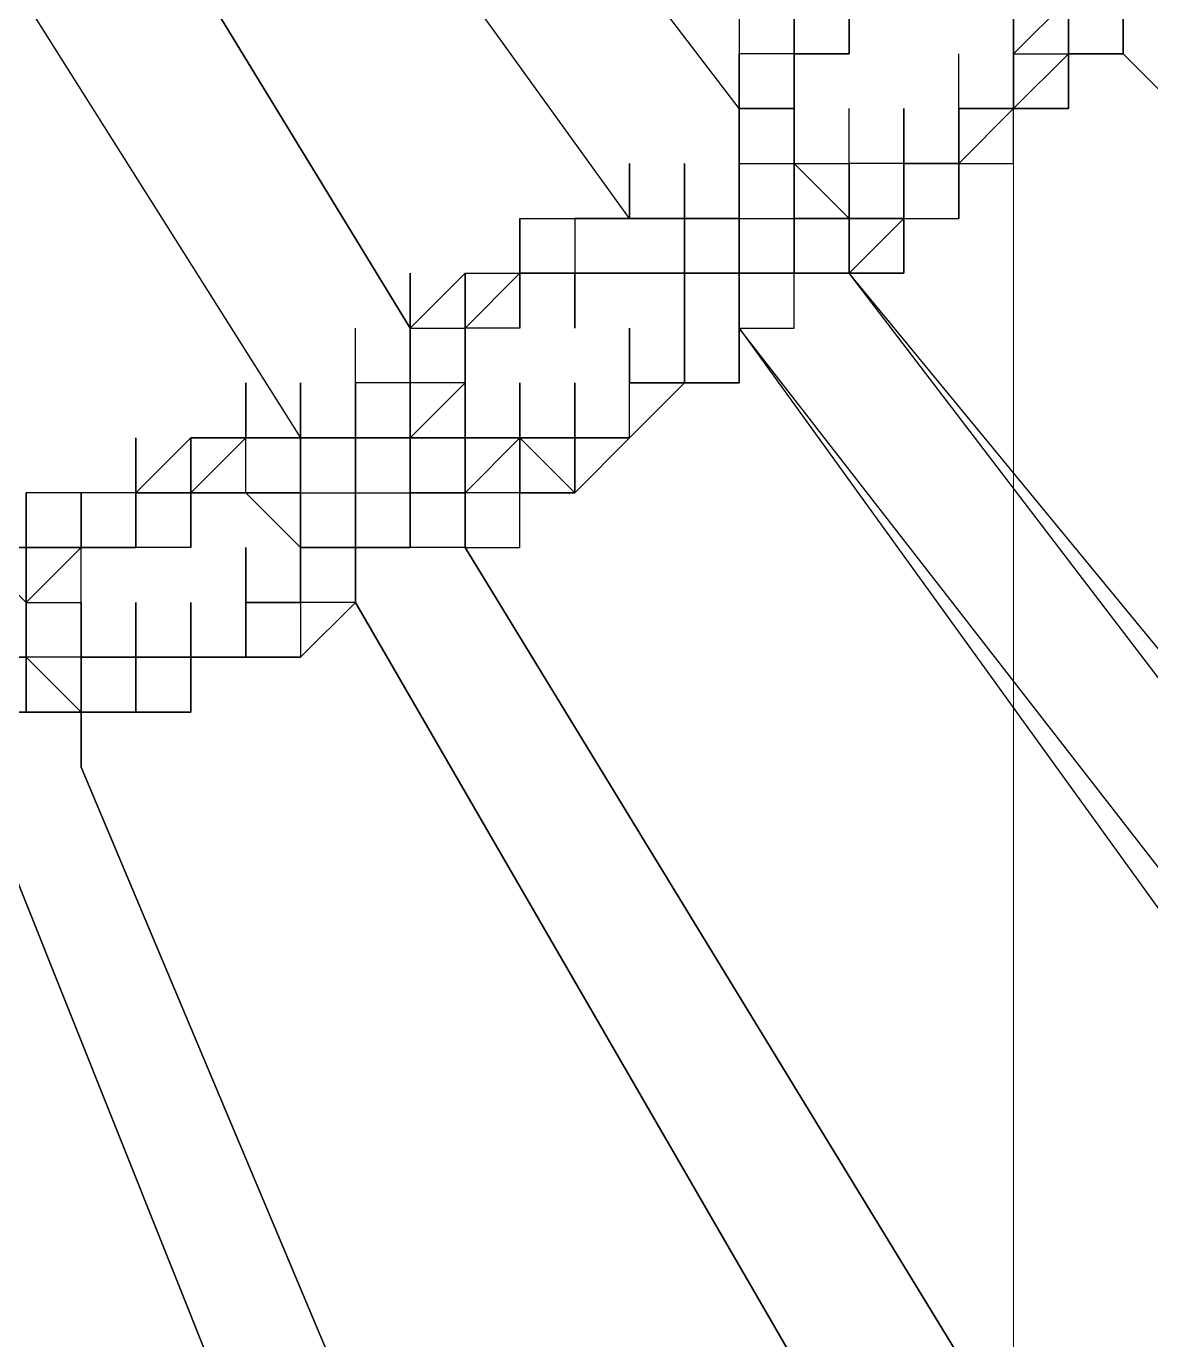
# Model space of a CAD drawing. Header units: inches. Extents: x 3324238 to 135265466, y -1036581 to 20094598.
# Drawn here: x 3353513.914 to 3353515.565, y -519259.844 to -519257.916 of the extents above; entities that cross this region are included whole.
import ezdxf

# ---------------------------------------------------------------- set-up
doc = ezdxf.new("R2010")
doc.units = ezdxf.units.IN
doc.header["$MEASUREMENT"] = 0
doc.layers.add('PDF_Geometry', color=7, linetype='Continuous')

msp = doc.modelspace()

# ---------------------------------------------------------------- linework, layer by layer
at = {"layer": 'PDF_Geometry', "color": 32, "lineweight": 13, "true_color": 0xdd6e00}
msp.add_lwpolyline([(3353515.364, -519332.0817), (3353515.364, -519254.4915)], dxfattribs=at)
at = {"layer": 'PDF_Geometry', "lineweight": 25}
for points in [[(3353515.0417, -519257.9561), (3353515.0417, -519258.0366), (3353515.0417, -519257.9561), (3353515.0417, -519258.0366), (3353515.0417, -519257.9561), (3353515.0417, -519258.0366), (3353514.9611, -519258.0366), (3353513.9137, -519256.6669)], [(3353514.9611, -519258.0366), (3353513.9137, -519256.6669)], [(3353514.8, -519258.1978), (3353513.7526, -519256.7475)], [(3353514.8, -519258.1978), (3353513.7526, -519256.7475)], [(3353513.5914, -519256.9086), (3353514.4777, -519258.3589), (3353514.4777, -519258.4395), (3353514.4777, -519258.5201), (3353514.4777, -519258.4395), (3353514.4777, -519258.5201), (3353514.4777, -519258.4395), (3353514.4777, -519258.3589), (3353514.4777, -519258.4395), (3353514.4777, -519258.3589), (3353514.4777, -519258.4395), (3353514.4777, -519258.3589), (3353514.4777, -519258.4395), (3353514.4777, -519258.3589), (3353514.5583, -519258.3589), (3353514.5583, -519258.2783), (3353514.5583, -519258.3589), (3353514.5583, -519258.4395), (3353514.5583, -519258.3589), (3353514.5583, -519258.2783), (3353514.6388, -519258.2783), (3353514.6388, -519258.1978), (3353514.6388, -519258.2783), (3353514.6388, -519258.1978), (3353514.6388, -519258.2783), (3353514.6388, -519258.1978), (3353514.6388, -519258.2783), (3353514.6388, -519258.3589), (3353514.5583, -519258.3589), (3353514.5583, -519258.2783), (3353514.4777, -519258.3589), (3353514.4777, -519258.4395), (3353514.4777, -519258.5201), (3353514.4777, -519258.4395), (3353514.4777, -519258.3589)], [(3353515.2834, -519260.2121), (3353515.2834, -519260.2926), (3353514.3971, -519258.7618), (3353514.3971, -519258.6812), (3353514.3971, -519258.7618), (3353514.3971, -519258.6812), (3353514.3971, -519258.7618), (3353514.3971, -519258.6812), (3353514.3971, -519258.7618), (3353514.3971, -519258.6812), (3353514.4777, -519258.6812), (3353514.4777, -519258.6006), (3353514.4777, -519258.5201), (3353514.4777, -519258.4395), (3353514.4777, -519258.3589), (3353513.5914, -519256.9086)], [(3353513.3497, -519256.9892), (3353514.3166, -519258.5201), (3353514.3971, -519258.5201), (3353514.3971, -519258.6006), (3353514.4777, -519258.6006), (3353514.5583, -519258.6006), (3353514.5583, -519258.5201), (3353514.5583, -519258.6006), (3353514.5583, -519258.5201), (3353514.4777, -519258.5201), (3353514.4777, -519258.4395), (3353514.4777, -519258.5201), (3353514.4777, -519258.4395), (3353514.4777, -519258.5201), (3353514.4777, -519258.4395), (3353514.3971, -519258.4395), (3353514.3971, -519258.5201), (3353514.3971, -519258.4395), (3353514.3971, -519258.5201), (3353514.3971, -519258.6006), (3353514.3971, -519258.5201), (3353514.3971, -519258.6006), (3353514.3971, -519258.6812), (3353514.3971, -519258.7618), (3353514.3971, -519258.6812), (3353514.3971, -519258.7618), (3353514.3971, -519258.6812), (3353514.3971, -519258.6006), (3353514.3971, -519258.6812), (3353514.3971, -519258.6006), (3353514.3971, -519258.6812), (3353514.3971, -519258.6006), (3353514.3971, -519258.5201), (3353514.3971, -519258.6006), (3353514.3971, -519258.5201), (3353514.3971, -519258.4395), (3353514.3971, -519258.5201)], [(3353513.3497, -519256.9892), (3353514.3166, -519258.5201), (3353514.3166, -519258.4395)], [(3353514.0748, -519258.5201), (3353514.0748, -519258.6006), (3353514.0748, -519258.5201), (3353514.0748, -519258.6006), (3353513.9943, -519258.6006), (3353513.9137, -519258.6006), (3353513.9137, -519258.6812), (3353513.8331, -519258.6812), (3353513.9137, -519258.7618), (3353513.9137, -519258.6812), (3353513.9137, -519258.7618), (3353513.9137, -519258.6812), (3353513.9137, -519258.6006), (3353513.9137, -519258.6812), (3353513.8331, -519258.6812), (3353513.1886, -519257.0698)], [(3353515.1223, -519257.7949), (3353515.1223, -519257.8755), (3353515.1223, -519257.9561), (3353515.1223, -519257.8755), (3353515.1223, -519257.9561), (3353515.0417, -519257.9561), (3353515.0417, -519258.0366), (3353515.0417, -519257.9561), (3353515.0417, -519258.0366), (3353515.0417, -519257.9561), (3353515.0417, -519258.0366), (3353515.0417, -519257.9561), (3353515.0417, -519257.8755)], [(3353514.8, -519258.1978), (3353514.8, -519258.1172), (3353514.8, -519258.1978), (3353514.8806, -519258.1978), (3353514.9611, -519258.1978), (3353514.9611, -519258.2783), (3353514.8806, -519258.2783), (3353514.9611, -519258.2783), (3353514.9611, -519258.1978), (3353514.8806, -519258.1978), (3353514.8806, -519258.2783), (3353514.8806, -519258.1978), (3353514.8806, -519258.1172), (3353514.8806, -519258.1978), (3353514.8806, -519258.1172), (3353514.8806, -519258.1978), (3353514.9611, -519258.1978), (3353514.9611, -519258.1172), (3353514.9611, -519258.1978), (3353514.9611, -519258.1172), (3353514.9611, -519258.1978), (3353514.9611, -519258.2783), (3353514.9611, -519258.1978), (3353514.9611, -519258.1172), (3353515.0417, -519258.1172), (3353515.0417, -519258.0366), (3353515.0417, -519257.9561), (3353515.0417, -519257.8755), (3353515.0417, -519257.9561), (3353514.9611, -519257.9561), (3353514.9611, -519258.0366), (3353514.9611, -519257.956)], [(3353514.9611, -519257.8755), (3353514.9611, -519257.956), (3353514.9611, -519258.0366), (3353515.0417, -519258.0366), (3353515.0417, -519257.9561), (3353515.1223, -519257.9561), (3353515.0417, -519257.9561), (3353515.0417, -519258.0366), (3353515.0417, -519258.1172), (3353515.0417, -519258.0366), (3353515.0417, -519258.1172), (3353515.0417, -519258.0366), (3353515.0417, -519258.1172), (3353515.0417, -519258.1978), (3353515.0417, -519258.1172), (3353515.0417, -519258.0366), (3353515.0417, -519258.1172), (3353515.0417, -519258.1978), (3353515.0417, -519258.2783), (3353515.0417, -519258.1978), (3353515.0417, -519258.1172), (3353515.0417, -519258.0366), (3353515.0417, -519258.1172), (3353515.0417, -519258.0366), (3353515.0417, -519258.1172), (3353515.0417, -519258.0366), (3353515.0417, -519257.9561), (3353515.1223, -519257.9561), (3353515.1223, -519257.8755)], [(3353516.1697, -519259.6481), (3353515.1223, -519258.2783), (3353515.2028, -519258.1978), (3353515.2028, -519258.2783), (3353515.2028, -519258.1978), (3353515.2834, -519258.1978), (3353515.2834, -519258.1172), (3353515.2834, -519258.0366), (3353515.2834, -519258.1172), (3353515.2834, -519258.0366), (3353515.2834, -519258.1172), (3353515.2834, -519258.0366), (3353515.2834, -519258.1172), (3353515.364, -519258.0366), (3353515.364, -519257.9561), (3353515.364, -519258.0366), (3353515.364, -519257.9561), (3353515.364, -519258.0366), (3353515.364, -519257.9561), (3353515.364, -519257.8755)], [(3353515.1223, -519257.8755), (3353515.1223, -519257.9561), (3353515.1223, -519257.8755)], [(3353515.1223, -519257.8755), (3353515.1223, -519257.9561)], [(3353515.1223, -519257.956), (3353515.1223, -519257.8755)], [(3353515.2834, -519258.0366), (3353515.2834, -519258.1172), (3353515.364, -519258.1172), (3353515.364, -519258.0366), (3353515.364, -519257.9561), (3353515.4446, -519257.9561), (3353515.4446, -519258.0366), (3353515.4446, -519257.9561), (3353515.4446, -519257.8755), (3353515.4446, -519257.9561), (3353515.364, -519258.0366), (3353515.4446, -519257.9561), (3353515.4446, -519257.8755), (3353515.364, -519257.9561), (3353515.364, -519258.0366), (3353515.364, -519257.9561), (3353515.364, -519257.8755), (3353515.364, -519257.9561)], [(3353515.4446, -519257.956), (3353515.4446, -519257.8755)], [(3353515.4446, -519257.8755), (3353515.4446, -519257.9561)], [(3353515.4446, -519258.0366), (3353515.4446, -519257.9561), (3353515.5251, -519257.9561), (3353516.7337, -519259.1646), (3353515.5251, -519257.9561), (3353515.4446, -519257.9561), (3353515.4446, -519257.8755)], [(3353515.4446, -519257.9561), (3353515.4446, -519257.8755)], [(3353515.0417, -519257.956), (3353515.0417, -519258.0366), (3353514.9611, -519258.0366)], [(3353514.9611, -519258.0366), (3353514.9611, -519257.956)], [(3353514.9611, -519258.0366), (3353514.9611, -519257.9561)], [(3353514.9611, -519258.0366), (3353514.9611, -519257.9561)], [(3353514.9611, -519258.0366), (3353514.9611, -519257.9561)], [(3353514.9611, -519258.0366), (3353514.9611, -519257.9561)], [(3353514.9611, -519258.0366), (3353514.9611, -519257.9561)], [(3353514.9611, -519258.0366), (3353514.9611, -519257.9561)], [(3353515.0417, -519257.956), (3353515.0417, -519258.0366)], [(3353515.0417, -519258.0366), (3353515.0417, -519257.956)], [(3353515.1223, -519257.9561), (3353515.0417, -519257.9561), (3353515.1223, -519257.9561)], [(3353515.0417, -519258.0366), (3353515.0417, -519257.9561)], [(3353515.2834, -519258.0366), (3353515.2834, -519257.9561)], [(3353515.364, -519258.0366), (3353515.364, -519257.956)], [(3353515.364, -519258.0366), (3353515.4446, -519257.9561)], [(3353514.8806, -519258.1172), (3353514.8806, -519258.1978), (3353514.8, -519258.1978), (3353514.8, -519258.1172), (3353514.8, -519258.1978), (3353514.8, -519258.1172), (3353514.8, -519258.1978), (3353514.8, -519258.1172), (3353514.8, -519258.1978), (3353514.8806, -519258.1978), (3353514.8806, -519258.2783), (3353514.8806, -519258.1978), (3353514.8806, -519258.2783), (3353514.9611, -519258.2783), (3353514.9611, -519258.3589), (3353515.0417, -519258.3589), (3353515.0417, -519258.2783), (3353515.0417, -519258.1978), (3353515.0417, -519258.2783), (3353515.0417, -519258.1978), (3353515.0417, -519258.2783), (3353514.9611, -519258.2783), (3353514.9611, -519258.1978), (3353514.9611, -519258.2783), (3353514.9611, -519258.3589), (3353514.9611, -519258.2783), (3353514.9611, -519258.1978), (3353514.9611, -519258.1172), (3353514.9611, -519258.1978), (3353514.9611, -519258.2783), (3353514.9611, -519258.1978), (3353514.9611, -519258.1172), (3353514.9611, -519258.1978), (3353515.0417, -519258.1978), (3353515.0417, -519258.2783), (3353515.0417, -519258.1978), (3353515.0417, -519258.1172), (3353515.0417, -519258.0366), (3353515.0417, -519258.1172), (3353515.0417, -519258.0366)], [(3353515.2028, -519258.0366), (3353515.2028, -519258.1172), (3353515.2028, -519258.1978), (3353515.2028, -519258.1172), (3353515.2834, -519258.1172), (3353515.2028, -519258.1172), (3353515.2028, -519258.1978), (3353515.2028, -519258.1172), (3353515.2028, -519258.1978), (3353515.2028, -519258.1172), (3353515.2028, -519258.1978), (3353515.2028, -519258.1172), (3353515.2028, -519258.1978), (3353515.2028, -519258.1172), (3353515.2028, -519258.0366), (3353515.2028, -519258.1172), (3353515.2028, -519258.1978), (3353515.2028, -519258.1172), (3353515.2028, -519258.0366), (3353515.2028, -519258.1172), (3353515.2028, -519258.1978), (3353515.1223, -519258.1978), (3353515.1223, -519258.2783), (3353515.1223, -519258.1978), (3353515.1223, -519258.2783), (3353515.1223, -519258.1978), (3353515.2028, -519258.1978), (3353515.1223, -519258.1978), (3353515.1223, -519258.1172), (3353515.1223, -519258.1978), (3353515.1223, -519258.2783), (3353515.0417, -519258.2783), (3353514.9611, -519258.2783), (3353514.9611, -519258.1978)], [(3353514.9611, -519258.3589), (3353514.9611, -519258.2783), (3353515.0417, -519258.2783), (3353515.1223, -519258.2783), (3353515.1223, -519258.1978), (3353515.1223, -519258.2783), (3353515.1223, -519258.1978), (3353515.1223, -519258.2783), (3353515.1223, -519258.1978), (3353515.1223, -519258.1172), (3353515.1223, -519258.0366)], [(3353514.9611, -519258.1172), (3353514.9611, -519258.0366)], [(3353514.9611, -519258.1172), (3353514.9611, -519258.0366)], [(3353514.9611, -519258.1172), (3353514.9611, -519258.0366)], [(3353515.0417, -519258.1172), (3353515.0417, -519258.0366)], [(3353515.0417, -519258.0366), (3353515.0417, -519258.1172)], [(3353515.0417, -519258.1172), (3353515.0417, -519258.0366)], [(3353515.0417, -519258.1978), (3353515.0417, -519258.1172), (3353515.0417, -519258.0366)], [(3353515.0417, -519258.1172), (3353515.0417, -519258.0366)], [(3353515.0417, -519258.1172), (3353515.0417, -519258.0366)], [(3353515.0417, -519258.1172), (3353515.0417, -519258.0366)], [(3353515.0417, -519258.0366), (3353515.0417, -519258.1172)], [(3353515.0417, -519258.1172), (3353515.0417, -519258.0366)], [(3353515.0417, -519258.1172), (3353515.0417, -519258.0366)], [(3353515.0417, -519258.1172), (3353515.0417, -519258.0366)], [(3353515.0417, -519258.1172), (3353515.0417, -519258.0366)], [(3353515.1223, -519258.1172), (3353515.1223, -519258.0366)], [(3353515.1223, -519258.1172), (3353515.1223, -519258.0366)], [(3353515.2834, -519258.1172), (3353515.2834, -519258.0366)], [(3353515.2834, -519258.0366), (3353515.364, -519258.0366), (3353515.2834, -519258.0366)], [(3353515.4446, -519258.0366), (3353515.364, -519258.0366), (3353515.4446, -519258.0366)], [(3353514.8, -519258.5201), (3353514.7194, -519258.5201), (3353514.7194, -519258.4395), (3353514.7194, -519258.5201), (3353514.8, -519258.5201), (3353514.8, -519258.4395), (3353514.8806, -519258.4395), (3353514.9611, -519258.4395), (3353514.8806, -519258.4395), (3353514.8806, -519258.3589), (3353514.8806, -519258.4395), (3353514.8806, -519258.3589), (3353514.8806, -519258.2783), (3353514.8806, -519258.3589), (3353514.8806, -519258.2783), (3353514.8806, -519258.1978), (3353514.8806, -519258.1172), (3353514.8806, -519258.1978), (3353514.8806, -519258.2783), (3353514.8806, -519258.3589), (3353514.8806, -519258.4395), (3353514.8, -519258.4395), (3353514.8806, -519258.4395), (3353514.9611, -519258.4395), (3353514.9611, -519258.3589), (3353514.9611, -519258.2783), (3353514.9611, -519258.1978), (3353514.9611, -519258.1172)], [(3353514.8, -519258.1978), (3353514.8, -519258.1172)], [(3353514.8806, -519258.2783), (3353514.8806, -519258.1978), (3353514.8, -519258.1978), (3353514.8, -519258.1172)], [(3353514.8, -519258.1978), (3353514.8, -519258.1172)], [(3353514.8, -519258.1978), (3353514.8, -519258.1172)], [(3353514.8806, -519258.1978), (3353514.8806, -519258.1172), (3353514.8806, -519258.1978), (3353514.8806, -519258.1172), (3353514.8806, -519258.1978), (3353514.8806, -519258.1172), (3353514.8806, -519258.1978), (3353514.8806, -519258.2783), (3353514.9611, -519258.2783), (3353514.9611, -519258.3589), (3353514.9611, -519258.2783), (3353514.9611, -519258.3589), (3353514.9611, -519258.2783), (3353514.9611, -519258.3589), (3353514.9611, -519258.2783), (3353514.9611, -519258.3589), (3353516.0086, -519259.8092)], [(3353514.8806, -519258.2783), (3353514.8806, -519258.1978), (3353514.8806, -519258.1172)], [(3353514.8806, -519258.1978), (3353514.8806, -519258.2783), (3353514.8806, -519258.1978), (3353514.8806, -519258.1172), (3353514.8806, -519258.1978), (3353514.8806, -519258.2783), (3353514.8806, -519258.1978), (3353514.8806, -519258.2783), (3353514.8806, -519258.1978), (3353514.8806, -519258.2783), (3353514.8806, -519258.3589)], [(3353514.8806, -519258.1978), (3353514.8806, -519258.1172)], [(3353514.9611, -519258.1978), (3353514.9611, -519258.1172)], [(3353515.0417, -519258.1978), (3353515.1223, -519258.1978), (3353515.1223, -519258.1172)], [(3353515.0417, -519258.1978), (3353515.0417, -519258.1172)], [(3353515.0417, -519258.1172), (3353515.1223, -519258.1172)], [(3353515.0417, -519258.1978), (3353515.0417, -519258.1172)], [(3353515.0417, -519258.1978), (3353515.0417, -519258.1172)], [(3353515.0417, -519258.1978), (3353515.0417, -519258.1172)], [(3353515.0417, -519258.1978), (3353515.0417, -519258.1172)], [(3353515.0417, -519258.1978), (3353515.0417, -519258.1172)], [(3353515.1223, -519258.1978), (3353515.1223, -519258.1172)], [(3353515.1223, -519258.1978), (3353515.1223, -519258.1172)], [(3353515.2028, -519258.1172), (3353515.1223, -519258.1172)], [(3353515.1223, -519258.1978), (3353515.1223, -519258.1172)], [(3353515.2028, -519258.1978), (3353515.2834, -519258.1978), (3353515.2834, -519258.1172)], [(3353515.2028, -519258.1978), (3353515.2028, -519258.1172)], [(3353515.2028, -519258.1978), (3353515.2028, -519258.1172)], [(3353515.2028, -519258.1978), (3353515.2028, -519258.1172)], [(3353515.2028, -519258.1172), (3353515.2028, -519258.1978)], [(3353515.2028, -519258.1978), (3353515.2028, -519258.1172)], [(3353515.2028, -519258.1978), (3353515.2028, -519258.1172)], [(3353515.2834, -519258.1978), (3353515.2834, -519258.1172)], [(3353515.2834, -519258.1172), (3353515.2834, -519258.1978)], [(3353514.5583, -519258.2783), (3353514.6388, -519258.2783), (3353514.6388, -519258.1978), (3353514.7194, -519258.1978), (3353514.8, -519258.1978), (3353514.7194, -519258.1978), (3353514.7194, -519258.2783), (3353514.7194, -519258.3589), (3353514.7194, -519258.2783), (3353514.8, -519258.2783), (3353514.7194, -519258.2783)], [(3353514.6388, -519258.1978), (3353514.6388, -519258.2783), (3353514.6388, -519258.3589), (3353514.6388, -519258.2783), (3353514.5583, -519258.3589), (3353514.5583, -519258.2783), (3353514.5583, -519258.3589), (3353514.5583, -519258.2783), (3353514.5583, -519258.3589), (3353514.5583, -519258.2783)], [(3353514.6388, -519258.1978), (3353514.6388, -519258.2783), (3353514.6388, -519258.1978)], [(3353514.6388, -519258.2783), (3353514.6388, -519258.1978)], [(3353514.6389, -519258.2783), (3353514.6389, -519258.1978)], [(3353514.8, -519258.1978), (3353514.8806, -519258.1978)], [(3353514.8806, -519258.2783), (3353514.8806, -519258.1978)], [(3353514.8806, -519258.2783), (3353514.8806, -519258.1978)], [(3353514.9611, -519258.2783), (3353514.9611, -519258.1978)], [(3353515.0417, -519258.3589), (3353515.0417, -519258.2783), (3353515.0417, -519258.1978), (3353515.0417, -519258.2783)], [(3353515.0417, -519258.2783), (3353515.0417, -519258.1978)], [(3353515.0417, -519258.2783), (3353515.0417, -519258.1978)], [(3353515.0417, -519258.2783), (3353515.0417, -519258.1978)], [(3353515.0417, -519258.2783), (3353515.0417, -519258.1978)], [(3353515.0417, -519258.2783), (3353515.0417, -519258.1978)], [(3353515.1223, -519258.2783), (3353515.1223, -519258.1978)], [(3353515.1223, -519258.2783), (3353515.1223, -519258.1978)], [(3353515.1223, -519258.2783), (3353515.1223, -519258.1978)], [(3353514.5583, -519258.6812), (3353514.5583, -519258.6006), (3353514.5583, -519258.5201), (3353514.5583, -519258.6006), (3353514.5583, -519258.6812), (3353514.4777, -519258.6812), (3353514.4777, -519258.6006), (3353514.4777, -519258.5201), (3353514.5583, -519258.4395), (3353514.5583, -519258.5201), (3353514.5583, -519258.4395), (3353514.5583, -519258.3589), (3353514.5583, -519258.4395), (3353514.4777, -519258.5201), (3353514.4777, -519258.4395), (3353514.4777, -519258.3589), (3353514.4777, -519258.2783), (3353514.4777, -519258.3589), (3353514.4777, -519258.4395), (3353514.4777, -519258.5201), (3353514.4777, -519258.6006), (3353514.4777, -519258.5201), (3353514.4777, -519258.6006), (3353514.4777, -519258.6812), (3353514.3971, -519258.6812)], [(3353514.5583, -519258.4395), (3353514.5583, -519258.3589), (3353514.5583, -519258.2783)], [(3353514.5583, -519258.3589), (3353514.5583, -519258.2783)], [(3353514.5583, -519258.3589), (3353514.5583, -519258.2783)], [(3353514.5583, -519258.3589), (3353514.5583, -519258.2783)], [(3353514.5583, -519258.3589), (3353514.5583, -519258.2783)], [(3353514.5583, -519258.3589), (3353514.5583, -519258.2783)], [(3353514.7194, -519258.2783), (3353514.6388, -519258.2783), (3353514.7194, -519258.2783)], [(3353514.8, -519258.2783), (3353514.8806, -519258.2783), (3353514.8, -519258.2783)], [(3353514.9611, -519258.3589), (3353514.9611, -519258.2783)], [(3353514.9611, -519258.3589), (3353514.9611, -519258.2783)], [(3353514.9611, -519258.3589), (3353514.9611, -519258.2783)], [(3353514.9611, -519258.3589), (3353514.9611, -519258.2783)], [(3353514.9611, -519258.3589), (3353514.9611, -519258.2783)], [(3353516.1697, -519259.6481), (3353516.2503, -519259.6481), (3353515.1223, -519258.2783)], [(3353515.1223, -519258.2783), (3353515.2028, -519258.2783), (3353515.1223, -519258.2783)], [(3353514.236, -519258.5201), (3353514.236, -519258.4395), (3353514.236, -519258.5201), (3353514.1554, -519258.5201), (3353514.236, -519258.5201), (3353514.1554, -519258.6006), (3353514.0748, -519258.6006), (3353514.1554, -519258.6006), (3353514.236, -519258.6006), (3353514.1554, -519258.6006), (3353514.236, -519258.6006), (3353514.236, -519258.5201), (3353514.3166, -519258.5201), (3353514.3166, -519258.4395), (3353514.3166, -519258.5201), (3353514.3166, -519258.6006), (3353514.3971, -519258.6006), (3353514.3971, -519258.5201), (3353514.3971, -519258.4395), (3353514.3971, -519258.5201), (3353514.3971, -519258.6006), (3353514.3971, -519258.5201), (3353514.4777, -519258.5201), (3353514.3971, -519258.5201), (3353514.3971, -519258.6006), (3353514.3971, -519258.6812), (3353514.3971, -519258.6006), (3353514.3971, -519258.5201), (3353514.3166, -519258.5201), (3353514.3971, -519258.5201), (3353514.3971, -519258.4395), (3353514.3971, -519258.5201), (3353514.3971, -519258.4395), (3353514.3971, -519258.5201), (3353514.3971, -519258.4395), (3353514.3971, -519258.3589)], [(3353514.4777, -519258.5201), (3353514.4777, -519258.4395), (3353514.4777, -519258.3589)], [(3353514.4777, -519258.4395), (3353514.4777, -519258.3589)], [(3353514.4777, -519258.4395), (3353514.4777, -519258.3589)], [(3353514.4777, -519258.3589), (3353514.4777, -519258.4395)], [(3353514.5583, -519258.4395), (3353514.5583, -519258.3589)], [(3353514.8, -519258.4395), (3353514.8, -519258.3589)], [(3353514.8, -519258.4395), (3353514.8, -519258.3589)], [(3353514.8806, -519258.4395), (3353514.8806, -519258.3589)], [(3353514.9611, -519258.3589), (3353514.9611, -519258.4395)], [(3353516.0891, -519259.8092), (3353514.9611, -519258.3589)], [(3353514.1554, -519258.6006), (3353514.1554, -519258.5201), (3353514.1554, -519258.6006), (3353514.236, -519258.6006), (3353514.3166, -519258.6812), (3353514.3166, -519258.6006), (3353514.3166, -519258.6812), (3353514.3166, -519258.6006), (3353514.3166, -519258.5201), (3353514.3166, -519258.6006), (3353514.3166, -519258.6812), (3353514.3971, -519258.6812), (3353514.3971, -519258.6006), (3353514.3971, -519258.5201), (3353514.3971, -519258.4395)], [(3353514.3166, -519258.5201), (3353514.236, -519258.5201), (3353514.236, -519258.4395)], [(3353514.236, -519258.5201), (3353514.236, -519258.4395)], [(3353514.7194, -519258.4395), (3353514.7194, -519258.5201), (3353514.7194, -519258.4395), (3353514.7194, -519258.5201), (3353514.7194, -519258.4395), (3353514.7194, -519258.5201), (3353514.7194, -519258.4395), (3353514.7194, -519258.5201), (3353514.7194, -519258.4395), (3353514.7194, -519258.5201), (3353514.7194, -519258.4395), (3353514.7194, -519258.5201), (3353514.7194, -519258.4395), (3353514.7194, -519258.5201), (3353514.7194, -519258.4395), (3353514.7194, -519258.5201), (3353514.7194, -519258.4395), (3353514.7194, -519258.5201), (3353514.8, -519258.5201), (3353514.7194, -519258.6006), (3353514.7194, -519258.5201), (3353514.7194, -519258.6006), (3353514.6388, -519258.5201), (3353514.7194, -519258.5201), (3353514.6388, -519258.5201), (3353514.6388, -519258.4395), (3353514.6388, -519258.5201), (3353514.7194, -519258.5201), (3353514.6388, -519258.5201), (3353514.6388, -519258.6006), (3353514.6388, -519258.5201), (3353514.7194, -519258.5201), (3353514.6388, -519258.5201), (3353514.6388, -519258.6006), (3353514.5583, -519258.6006), (3353514.5583, -519258.6812), (3353515.4446, -519260.1315), (3353514.5583, -519258.6812), (3353514.5583, -519258.6006), (3353514.5583, -519258.6812), (3353514.6388, -519258.6812), (3353514.6388, -519258.6006), (3353514.5583, -519258.6006), (3353514.5583, -519258.5201), (3353514.5583, -519258.6006), (3353514.5583, -519258.5201), (3353514.4777, -519258.5201), (3353514.4777, -519258.6006), (3353514.4777, -519258.5201), (3353514.4777, -519258.4395), (3353514.4777, -519258.5201), (3353514.4777, -519258.6006), (3353514.4777, -519258.6812), (3353514.4777, -519258.6006), (3353514.4777, -519258.6812), (3353514.3971, -519258.6812), (3353514.3971, -519258.7618), (3353514.3166, -519258.7618), (3353514.3166, -519258.6812), (3353514.3166, -519258.6006), (3353514.3166, -519258.6812), (3353514.3166, -519258.6006), (3353514.3166, -519258.5201), (3353514.3166, -519258.4395), (3353514.3166, -519258.5201), (3353514.3166, -519258.4395), (3353514.3166, -519258.5201), (3353514.3166, -519258.4395), (3353514.3166, -519258.5201)], [(3353514.3166, -519258.5201), (3353514.3166, -519258.4395)], [(3353514.3166, -519258.5201), (3353514.3166, -519258.4395)], [(3353514.3971, -519258.52), (3353514.3971, -519258.4395)], [(3353514.3971, -519258.6006), (3353514.3971, -519258.52), (3353514.3971, -519258.4395)], [(3353514.4777, -519258.52), (3353514.4777, -519258.4395)], [(3353514.4777, -519258.52), (3353514.4777, -519258.4395)], [(3353514.5583, -519258.5201), (3353514.5583, -519258.6006), (3353514.5583, -519258.5201), (3353514.5583, -519258.4395)], [(3353514.5583, -519258.5201), (3353514.5583, -519258.4395)], [(3353514.5583, -519258.5201), (3353514.5583, -519258.4395)], [(3353514.5583, -519258.5201), (3353514.5583, -519258.4395)], [(3353514.6388, -519258.5201), (3353514.6388, -519258.4395)], [(3353514.6388, -519258.5201), (3353514.6388, -519258.4395)], [(3353514.6388, -519258.5201), (3353514.6388, -519258.4395)], [(3353514.6388, -519258.5201), (3353514.6388, -519258.4395)], [(3353514.7194, -519258.5201), (3353514.7194, -519258.4395)], [(3353514.7194, -519258.5201), (3353514.7194, -519258.4395)], [(3353514.7194, -519258.5201), (3353514.7194, -519258.4395)], [(3353514.8, -519258.52), (3353514.8, -519258.4395)], [(3353514.8, -519258.5201), (3353514.8806, -519258.4395), (3353514.8, -519258.5201)], [(3353514.0748, -519258.6006), (3353514.0748, -519258.5201)], [(3353514.1554, -519258.6006), (3353514.1554, -519258.52)], [(3353514.1554, -519258.6006), (3353514.1554, -519258.5201), (3353514.1554, -519258.6006)], [(3353514.236, -519258.6006), (3353514.236, -519258.5201)], [(3353514.236, -519258.5201), (3353514.3166, -519258.5201), (3353514.236, -519258.5201)], [(3353514.3166, -519258.6006), (3353514.3166, -519258.52)], [(3353514.3971, -519258.6006), (3353514.3971, -519258.52)], [(3353514.3971, -519258.6006), (3353514.3971, -519258.52)], [(3353514.3971, -519258.6006), (3353514.3971, -519258.5201)], [(3353514.3971, -519258.6006), (3353514.3971, -519258.5201)], [(3353514.4777, -519258.6006), (3353514.4777, -519258.52)], [(3353514.4777, -519258.5201), (3353514.5583, -519258.5201)], [(3353514.4777, -519258.6006), (3353514.4777, -519258.5201)], [(3353514.6389, -519258.6006), (3353514.5583, -519258.6006), (3353514.5583, -519258.52)], [(3353514.5583, -519258.6006), (3353514.6388, -519258.5201)], [(3353514.5583, -519258.6006), (3353514.5583, -519258.5201)], [(3353514.5583, -519258.6006), (3353514.5583, -519258.5201)], [(3353514.5583, -519258.6006), (3353514.5583, -519258.5201)], [(3353514.5583, -519258.6006), (3353514.5583, -519258.5201)], [(3353514.5583, -519258.5201), (3353514.6388, -519258.5201)], [(3353514.5583, -519258.6006), (3353514.5583, -519258.5201)], [(3353514.5583, -519258.6006), (3353514.5583, -519258.5201)], [(3353514.5583, -519258.5201), (3353514.5583, -519258.6006)], [(3353514.6388, -519258.6006), (3353514.6388, -519258.52)], [(3353514.6388, -519258.6006), (3353514.6388, -519258.5201)], [(3353514.6388, -519258.6006), (3353514.6388, -519258.5201)], [(3353514.6388, -519258.6006), (3353514.6388, -519258.5201)], [(3353514.6388, -519258.6006), (3353514.6388, -519258.5201)], [(3353514.6388, -519258.6006), (3353514.6388, -519258.5201)], [(3353514.6388, -519258.5201), (3353514.6388, -519258.6006)], [(3353514.6388, -519258.6006), (3353514.6388, -519258.5201)], [(3353514.6389, -519258.6006), (3353514.6389, -519258.5201)], [(3353513.7526, -519259.0035), (3353513.8331, -519259.0035), (3353513.7526, -519259.0035), (3353513.8331, -519259.0035), (3353513.8331, -519258.9229), (3353513.8331, -519259.0035), (3353513.8331, -519258.9229), (3353513.8331, -519258.8423), (3353513.8331, -519258.7618), (3353513.8331, -519258.8423), (3353513.8331, -519258.7618), (3353513.8331, -519258.8423), (3353513.8331, -519258.9229), (3353513.8331, -519259.0035), (3353513.8331, -519258.9229), (3353513.8331, -519258.8423), (3353513.8331, -519258.7618), (3353513.8331, -519258.6812), (3353513.9137, -519258.6812), (3353513.9137, -519258.6006), (3353513.9137, -519258.6812)], [(3353513.9943, -519258.6812), (3353513.9943, -519258.6006), (3353513.9943, -519258.6812), (3353513.9943, -519258.6006), (3353513.9943, -519258.6812), (3353513.9943, -519258.6006), (3353513.9943, -519258.6812), (3353513.9137, -519258.6812), (3353513.9137, -519258.7618), (3353513.9137, -519258.6812), (3353513.9943, -519258.6812), (3353513.9943, -519258.6006), (3353513.9943, -519258.6812), (3353514.0748, -519258.6812), (3353513.9943, -519258.6812), (3353513.9943, -519258.6006), (3353513.9137, -519258.6006), (3353513.9137, -519258.6812), (3353513.9137, -519258.7618), (3353513.9137, -519258.8423), (3353513.9137, -519258.7618), (3353513.9137, -519258.8423), (3353513.9137, -519258.7618), (3353513.9137, -519258.8423), (3353513.9137, -519258.7618), (3353513.9137, -519258.8423), (3353513.9137, -519258.9229), (3353513.9137, -519258.8423), (3353513.9137, -519258.7618), (3353513.9137, -519258.8423), (3353513.9137, -519258.7618), (3353513.9137, -519258.6812), (3353513.9137, -519258.7618), (3353513.9137, -519258.6812), (3353513.9137, -519258.7618), (3353513.9137, -519258.8423), (3353513.9137, -519258.7618), (3353513.9137, -519258.8423), (3353513.9137, -519258.7618), (3353513.9137, -519258.6812), (3353513.9137, -519258.7618), (3353513.9137, -519258.8423)], [(3353513.9137, -519258.6812), (3353513.9137, -519258.6006)], [(3353513.9137, -519258.6812), (3353513.9137, -519258.6006)], [(3353513.9943, -519258.6812), (3353513.9943, -519258.6006)], [(3353513.9943, -519258.6812), (3353513.9943, -519258.6006)], [(3353513.9943, -519258.6812), (3353513.9943, -519258.6006)], [(3353513.9943, -519258.6812), (3353513.9943, -519258.6006)], [(3353514.1554, -519258.6812), (3353514.1554, -519258.6006)], [(3353514.3166, -519258.6006), (3353514.236, -519258.6006), (3353514.3166, -519258.6006)], [(3353514.3166, -519258.6812), (3353514.3166, -519258.6006)], [(3353514.3166, -519258.7618), (3353514.3166, -519258.6812), (3353514.3166, -519258.6006)], [(3353514.3166, -519258.6006), (3353514.3166, -519258.6812), (3353514.3166, -519258.6006)], [(3353514.3971, -519258.6812), (3353514.3971, -519258.6006)], [(3353514.3971, -519258.6812), (3353514.3971, -519258.6006)], [(3353514.3971, -519258.6812), (3353514.3971, -519258.6006)], [(3353514.5583, -519258.6812), (3353514.5583, -519258.6006), (3353514.4777, -519258.6006)], [(3353514.5583, -519258.6812), (3353514.5583, -519258.6006)], [(3353514.5583, -519258.6812), (3353514.5583, -519258.6006)], [(3353514.6388, -519258.6006), (3353514.7194, -519258.6006), (3353514.6388, -519258.6006)], [(3353514.6389, -519258.6812), (3353514.6389, -519258.6006)], [(3353513.9943, -519259.0035), (3353513.9943, -519258.9229), (3353513.9943, -519258.8423), (3353513.9943, -519258.9229), (3353513.9943, -519258.8423), (3353513.9943, -519258.9229), (3353513.9943, -519258.8423), (3353513.9943, -519258.7618), (3353513.9943, -519258.6812), (3353513.9137, -519258.7618), (3353513.9943, -519258.7618), (3353513.9943, -519258.8423), (3353513.9943, -519258.9229), (3353513.9943, -519259.0035), (3353513.9943, -519258.9229), (3353514.0748, -519258.9229), (3353513.9943, -519258.9229), (3353513.9943, -519258.8423), (3353513.9943, -519258.9229), (3353513.9943, -519258.8423), (3353514.0748, -519258.8423), (3353513.9943, -519258.8423), (3353513.9943, -519258.9229), (3353514.0748, -519258.9229), (3353514.0748, -519258.8423), (3353514.0748, -519258.9229), (3353514.0748, -519258.8423), (3353514.0748, -519258.7618), (3353514.0748, -519258.8423), (3353514.0748, -519258.9229), (3353514.0748, -519258.8423), (3353513.9943, -519258.8423), (3353513.9943, -519258.7618), (3353513.9943, -519258.8423), (3353513.9137, -519258.8423), (3353513.9137, -519258.7618), (3353513.9137, -519258.8423), (3353513.9137, -519258.7618), (3353513.9137, -519258.8423), (3353513.9137, -519258.7618), (3353513.9137, -519258.8423), (3353513.9137, -519258.9229), (3353513.9137, -519258.8423), (3353513.9137, -519258.9229)], [(3353514.236, -519258.7618), (3353514.236, -519258.6812)], [(3353514.236, -519258.8423), (3353514.236, -519258.7618), (3353514.236, -519258.6812)], [(3353514.3971, -519258.6812), (3353514.3971, -519258.7618), (3353514.3166, -519258.7618), (3353514.3166, -519258.6812), (3353514.3971, -519258.6812), (3353514.3971, -519258.7618), (3353515.2834, -519260.2926)], [(3353514.3971, -519258.7618), (3353514.3971, -519258.6812)], [(3353514.3971, -519258.7618), (3353514.3971, -519258.6812)], [(3353513.9137, -519258.8423), (3353513.9137, -519258.7618)], [(3353513.9137, -519258.8423), (3353513.9137, -519258.7618)], [(3353513.9943, -519258.8423), (3353513.9137, -519258.8423), (3353513.9137, -519258.7618), (3353513.9137, -519258.8423), (3353513.9137, -519258.7618), (3353513.9137, -519258.8423), (3353513.9137, -519258.7618)], [(3353513.9137, -519258.8423), (3353513.9137, -519258.7618)], [(3353514.1554, -519258.9229), (3353514.0748, -519258.9229), (3353514.1554, -519258.9229), (3353514.1554, -519258.8423), (3353514.0748, -519258.8423), (3353514.0748, -519258.9229), (3353513.9943, -519258.9229), (3353513.9943, -519259.0035), (3353514.6388, -519260.5343), (3353513.9943, -519259.0035), (3353513.9943, -519258.9229), (3353513.9943, -519258.8423), (3353513.9943, -519258.9229), (3353514.0748, -519258.9229), (3353514.0748, -519258.8423), (3353514.1554, -519258.8423), (3353514.236, -519258.8423), (3353514.3166, -519258.8423), (3353514.3971, -519258.7618), (3353514.3166, -519258.7618), (3353514.3166, -519258.8423)], [(3353513.9943, -519258.8423), (3353513.9943, -519258.7618)], [(3353514.0748, -519258.8423), (3353514.0748, -519258.7618)], [(3353514.0748, -519258.8423), (3353514.0748, -519258.7618)], [(3353514.0748, -519258.8423), (3353514.0748, -519258.7618)], [(3353514.236, -519258.8423), (3353514.1554, -519258.8423), (3353514.1554, -519258.7618)], [(3353514.1554, -519258.8423), (3353514.1554, -519258.7618)], [(3353514.1554, -519258.8423), (3353514.1554, -519258.7618)], [(3353514.1554, -519258.8423), (3353514.1554, -519258.7618)], [(3353514.236, -519258.8423), (3353514.3166, -519258.8423), (3353514.236, -519258.8423), (3353514.236, -519258.7618), (3353514.236, -519258.8423), (3353514.3166, -519258.8423), (3353514.3971, -519258.7618)], [(3353514.236, -519258.8423), (3353514.236, -519258.7618)], [(3353514.6388, -519260.4538), (3353514.6388, -519260.5343), (3353514.6388, -519260.6149), (3353514.5583, -519260.6149), (3353514.4777, -519260.6149), (3353513.8331, -519259.0035), (3353513.8331, -519258.9229), (3353513.8331, -519258.8423), (3353513.8331, -519258.9229), (3353513.8331, -519259.0035), (3353513.8331, -519258.9229), (3353513.8331, -519259.0035), (3353513.8331, -519258.9229), (3353513.8331, -519258.8423), (3353513.9137, -519258.8423), (3353513.9943, -519258.9229), (3353513.9943, -519258.8423), (3353513.9943, -519258.9229), (3353513.9943, -519258.8423), (3353513.9943, -519258.9229)], [(3353513.8331, -519258.9229), (3353513.9137, -519258.9229), (3353513.9137, -519258.8423), (3353513.9137, -519258.9229), (3353513.8331, -519258.9229)], [(3353513.8331, -519258.9229), (3353513.9137, -519258.9229), (3353513.9137, -519258.8423), (3353513.8331, -519258.8423)], [(3353513.9943, -519258.9229), (3353513.9943, -519258.8423)], [(3353513.9943, -519258.9229), (3353513.9943, -519258.8423)], [(3353513.9943, -519258.9229), (3353513.9943, -519258.8423)], [(3353513.9943, -519258.9229), (3353513.9943, -519258.8423)], [(3353514.0748, -519258.8423), (3353514.0748, -519258.9229)], [(3353514.0749, -519258.9229), (3353514.0749, -519258.8423)], [(3353514.1554, -519258.9229), (3353514.1554, -519258.8423), (3353514.1554, -519258.9229)], [(3353513.9943, -519258.9229), (3353513.9137, -519258.9229), (3353513.9943, -519258.9229)], [(3353513.9943, -519259.0035), (3353513.9943, -519258.9229)], [(3353513.8331, -519259.0035), (3353514.4777, -519260.6149)]]:
    msp.add_lwpolyline(points, dxfattribs=at)
for points in [[(3353515.5251, -519257.9561), (3353515.5251, -519257.8755), (3353515.5251, -519257.9561), (3353515.5251, -519257.8755), (3353515.5251, -519257.7949), (3353515.5251, -519257.8755)], [(3353514.9611, -519257.9561), (3353514.9611, -519258.0366), (3353514.9611, -519258.1172), (3353514.9611, -519258.0366)], [(3353514.9611, -519258.0366), (3353514.9611, -519258.1172), (3353514.9611, -519258.1978), (3353514.9611, -519258.1172)], [(3353515.0417, -519258.0366), (3353515.0417, -519258.1172), (3353515.0417, -519258.1978), (3353515.0417, -519258.1172), (3353515.1223, -519258.1978), (3353515.0417, -519258.1978), (3353515.0417, -519258.2783), (3353515.0417, -519258.1978), (3353515.0417, -519258.1172)], [(3353515.0417, -519258.0366), (3353515.0417, -519258.1172)], [(3353514.8, -519258.1172), (3353514.8, -519258.1978)], [(3353514.9611, -519258.1172), (3353514.9611, -519258.1978)], [(3353515.2028, -519258.1172), (3353515.2028, -519258.1978)], [(3353515.2028, -519258.1172), (3353515.2028, -519258.1978)], [(3353514.9611, -519258.1978), (3353514.9611, -519258.2783)], [(3353515.2028, -519258.1978), (3353515.2028, -519258.2783)], [(3353514.9611, -519258.2783), (3353514.9611, -519258.3589)], [(3353514.4777, -519258.3589), (3353514.4777, -519258.4395), (3353514.4777, -519258.3589), (3353514.4777, -519258.4395), (3353514.4777, -519258.5201), (3353514.4777, -519258.4395), (3353514.4777, -519258.5201), (3353514.4777, -519258.6006), (3353514.4777, -519258.6812), (3353514.4777, -519258.6006), (3353514.4777, -519258.6812), (3353514.4777, -519258.6006), (3353514.4777, -519258.5201), (3353514.5583, -519258.5201), (3353514.5583, -519258.4395), (3353514.4777, -519258.4395)], [(3353514.5583, -519258.4395), (3353514.5583, -519258.3589)], [(3353514.8, -519258.4395), (3353514.8, -519258.3589), (3353514.8, -519258.4395), (3353514.8, -519258.3589), (3353514.8, -519258.4395), (3353514.8806, -519258.4395), (3353514.8806, -519258.3589), (3353514.8806, -519258.4395), (3353514.8, -519258.4395), (3353514.8806, -519258.4395)], [(3353514.8, -519258.3589), (3353514.8, -519258.4395)], [(3353514.0748, -519258.6006), (3353514.1554, -519258.5201), (3353514.1554, -519258.6006), (3353514.1554, -519258.6812), (3353514.0748, -519258.6812)], [(3353514.1554, -519258.5201), (3353514.1554, -519258.6006)], [(3353514.3166, -519258.52), (3353514.3166, -519258.6006)], [(3353514.3166, -519258.5201), (3353514.3166, -519258.6006)], [(3353514.3971, -519258.5201), (3353514.3971, -519258.6006)], [(3353514.6388, -519258.5201), (3353514.5583, -519258.5201), (3353514.5583, -519258.6006), (3353514.5583, -519258.5201), (3353514.6388, -519258.5201), (3353514.6388, -519258.6006)], [(3353514.5583, -519258.5201), (3353514.5583, -519258.6006)], [(3353514.0748, -519258.6812), (3353514.0748, -519258.6006)], [(3353514.3971, -519258.6006), (3353514.3971, -519258.6812)], [(3353514.3166, -519258.6812), (3353514.3971, -519258.6812), (3353514.3166, -519258.6812), (3353514.3166, -519258.7618), (3353514.236, -519258.7618), (3353514.236, -519258.6812), (3353514.236, -519258.7618), (3353514.3166, -519258.7618)], [(3353513.9137, -519258.7618), (3353513.9137, -519258.8423)], [(3353513.9137, -519258.7618), (3353513.9137, -519258.8423)], [(3353514.0748, -519258.7618), (3353514.0748, -519258.8423), (3353514.1554, -519258.8423), (3353514.1554, -519258.7618), (3353514.1554, -519258.8423), (3353514.0748, -519258.8423)], [(3353514.1554, -519258.7618), (3353514.1554, -519258.8423)], [(3353513.9943, -519258.8423), (3353513.9943, -519258.9229)], [(3353513.9943, -519258.8423), (3353513.9943, -519258.9229)], [(3353514.0748, -519258.8423), (3353514.0748, -519258.9229)]]:
    msp.add_lwpolyline(points, close=True, dxfattribs=at)

doc.saveas('drawing.dxf')
